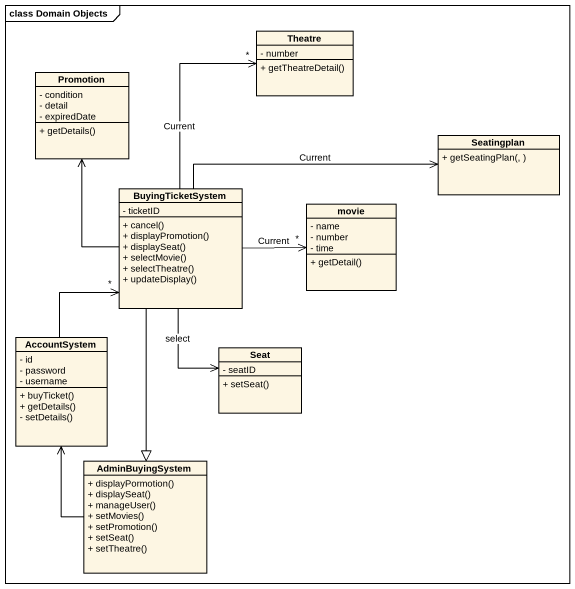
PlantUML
@startuml
mainframe class Domain Objects
hide circle
hide empty members
skinparam classAttributeIconSize 0
class Theatre {
  - number
  + getTheatreDetail()
}
class Promotion {
  - condition
  - detail
  - expiredDate
  + getDetails()
}
class Seatingplan {
  + getSeatingPlan(, )
}
class BuyingTicketSystem {
  - ticketID
  + cancel()
  + displayPromotion()
  + displaySeat()
  + selectMovie()
  + selectTheatre()
  + updateDisplay()
}
class movie {
  - name
  - number
  - time
  + getDetail()
}
class AccountSystem {
  - id
  - password
  - username
  + buyTicket()
  + getDetails()
  - setDetails()
}
class Seat {
  - seatID
  + setSeat()
}
class AdminBuyingSystem {
  + displayPormotion()
  + displaySeat()
  + manageUser()
  + setMovies()
  + setPromotion()
  + setSeat()
  + setTheatre()
}
BuyingTicketSystem -up-> "*" Theatre : Current
BuyingTicketSystem -up-> Promotion
BuyingTicketSystem -right-> Seatingplan : Current
BuyingTicketSystem -right-> "*" movie : Current
BuyingTicketSystem --> Seat : select
BuyingTicketSystem --|> AdminBuyingSystem
AccountSystem -up-> "*" BuyingTicketSystem
AdminBuyingSystem -up-> AccountSystem
@enduml
